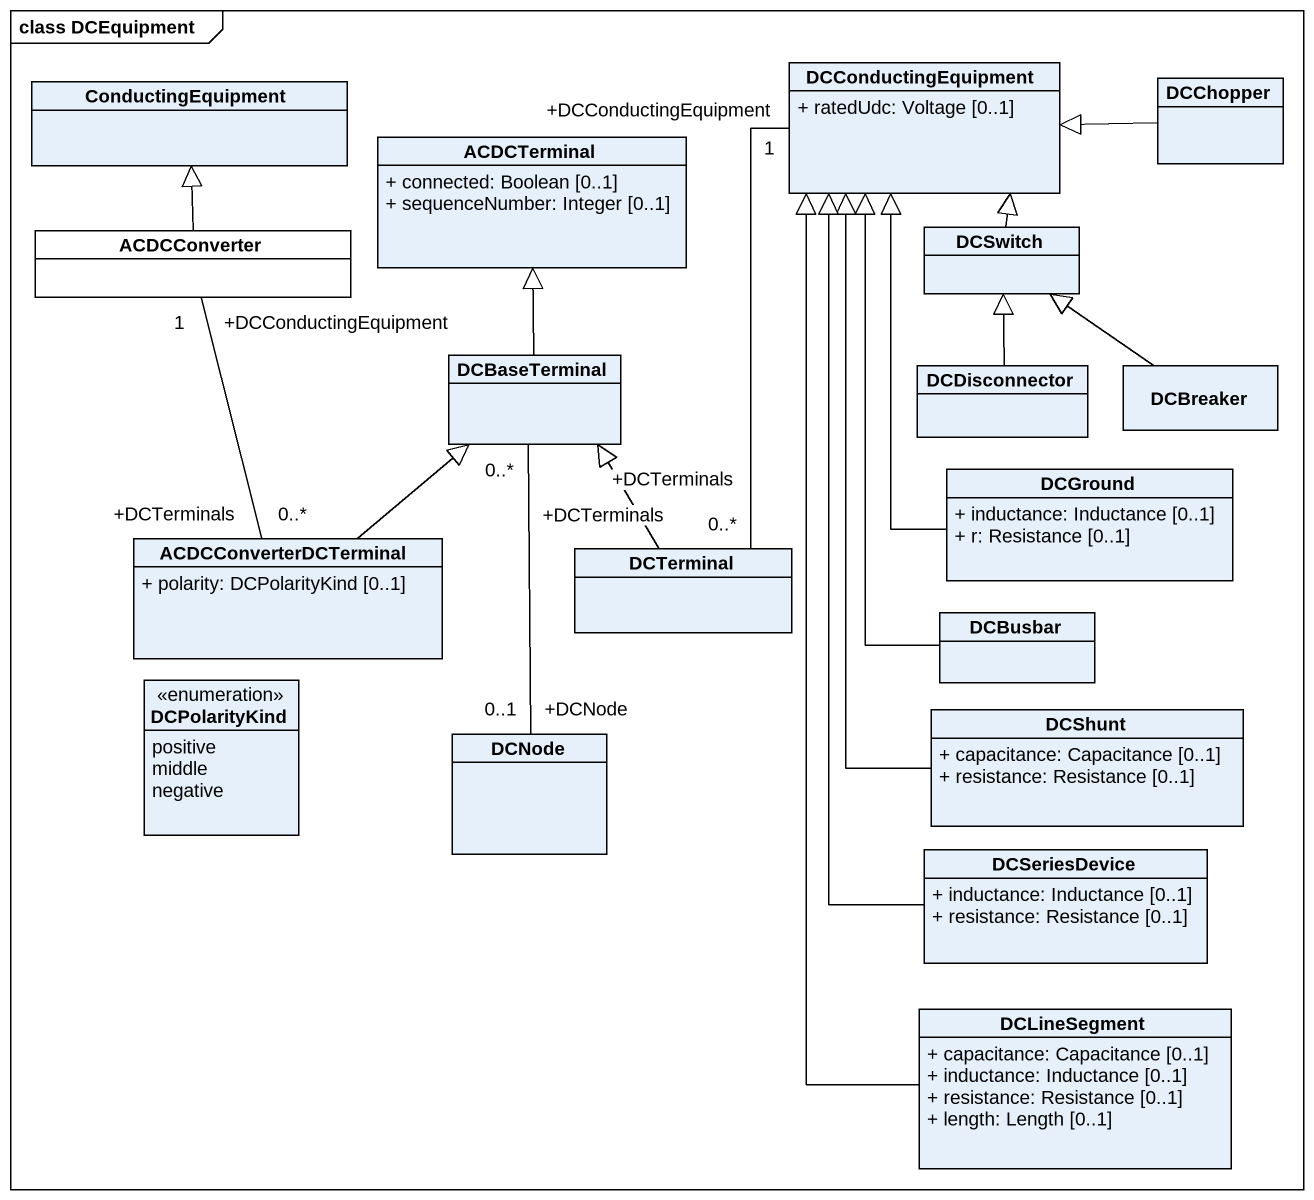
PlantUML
@startuml
mainframe class DCEquipment
hide circle
hide empty members
skinparam classAttributeIconSize 0
class DCConductingEquipment {
  + ratedUdc: Voltage [0..1]
}
class ConductingEquipment
class ACDCTerminal {
  + connected: Boolean [0..1]
  + sequenceNumber: Integer [0..1]
}
class DCChopper
class ACDCConverter #FFFFFF
class DCSwitch
class DCBaseTerminal
class DCDisconnector
class DCBreaker
class DCGround {
  + inductance: Inductance [0..1]
  + r: Resistance [0..1]
}
class ACDCConverterDCTerminal {
  + polarity: DCPolarityKind [0..1]
}
class DCTerminal
class DCBusbar
enum DCPolarityKind {
  positive
  middle
  negative
}
class DCNode
class DCShunt {
  + capacitance: Capacitance [0..1]
  + resistance: Resistance [0..1]
}
class DCSeriesDevice {
  + inductance: Inductance [0..1]
  + resistance: Resistance [0..1]
}
class DCLineSegment {
  + capacitance: Capacitance [0..1]
  + inductance: Inductance [0..1]
  + resistance: Resistance [0..1]
  + length: Length [0..1]
}
DCConductingEquipment "+DCConductingEquipment\n1" -- "+DCTerminals\n0..*" DCTerminal
DCChopper -left-|> DCConductingEquipment
ACDCConverter -up-|> ConductingEquipment
DCSwitch -up-|> DCConductingEquipment
DCBaseTerminal -up-|> ACDCTerminal
DCDisconnector -up-|> DCSwitch
DCBreaker -up-|> DCSwitch
DCGround -up-|> DCConductingEquipment
ACDCConverterDCTerminal "+DCTerminals\n0..*" -up- "+DCConductingEquipment\n1" ACDCConverter
ACDCConverterDCTerminal -up-|> DCBaseTerminal
DCTerminal -up-|> DCBaseTerminal
DCBusbar -up-|> DCConductingEquipment
DCNode "+DCNode\n0..1" -up- "+DCTerminals\n0..*" DCBaseTerminal
DCShunt -up-|> DCConductingEquipment
DCSeriesDevice -up-|> DCConductingEquipment
DCLineSegment -up-|> DCConductingEquipment
@enduml
